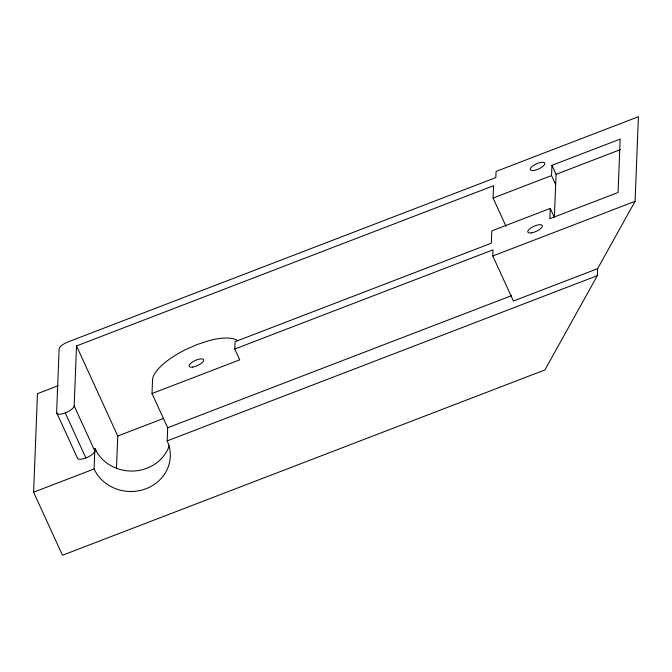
<?xml version="1.0" encoding="UTF-8"?>
<svg xmlns="http://www.w3.org/2000/svg" width="672" height="672" viewBox="0 0 672 672"><rect width="100%" height="100%" fill="white"/><g stroke="black" fill="none" stroke-linecap="round" stroke-linejoin="round"><path stroke-width="1.01" d="M597.626 268.666L513.4 301.014L492.786 255.982L492.988 249.841L234.772 349.028L239.719 359.839L152.015 393.532L167.681 427.762L167.168 440.899A39.69 36.574 2.3 0 1 146.084 488.712A39.69 36.574 2.3 0 1 94.08 468.972L33.6 492.206L62.471 555.257L544.925 369.928L597.349 275.646L597.626 268.666L635.074 201.323L638.4 116.743L496.104 171.41L495.802 177.593L68.048 341.905A9.526 3.352 -24.6 0 0 59.128 348.97L56.624 412.608L77.246 457.649A9.526 3.352 -24.6 0 0 85.873 457.976A9.526 3.352 -24.6 0 0 94.786 450.912L74.164 405.871L76.524 345.929L493.559 185.724L493.072 198.047L505.999 226.279M33.6 492.206L37.472 393.666L58.027 385.77M94.08 468.972L94.878 448.518A39.69 36.574 2.3 0 0 133.283 471.03A39.69 36.574 2.3 0 0 169.252 445.754M116.483 468.443L117.76 436.002L76.524 345.929M152.015 393.532L152.552 379.856A47.62 16.758 -24.6 0 1 185.749 349.524L197.131 344.534L208.454 340.805A47.62 16.758 -24.6 0 1 237.602 340.662M234.772 349.028L235.057 341.695L491.324 243.197L491.786 230.891L550.259 208.429L554.375 217.434L556.072 174.325L551.947 165.32L620.164 139.112L618.064 192.494L549.847 218.694L550.259 208.429M555.668 184.59L551.544 175.585L551.947 165.32M493.072 198.047L551.544 175.585M556.072 174.325L620.39 149.621M492.786 255.982L635.074 201.323M117.76 436.002L163.775 418.328M167.681 427.762L511.686 295.613M167.168 440.899L597.349 275.646M94.878 448.518L96.172 451.332M56.624 412.608A9.526 3.352 -24.6 0 0 65.251 412.936L85.873 457.976M74.164 405.871A9.526 3.352 -24.6 0 1 65.251 412.936M531.3 232.898A7.938 2.789 -24.6 0 0 542.363 226.019A7.938 2.789 -24.6 0 0 531.51 227.564A7.938 2.789 -24.6 0 0 531.3 232.898M533.753 170.486A7.938 2.789 -24.6 0 0 544.816 163.615A7.938 2.789 -24.6 0 0 533.963 165.161A7.938 2.789 -24.6 0 0 533.753 170.486M192.646 367.08A7.938 2.789 -24.6 0 0 203.708 360.2A7.938 2.789 -24.6 0 0 192.856 361.746A7.938 2.789 -24.6 0 0 192.646 367.08"/></g></svg>
